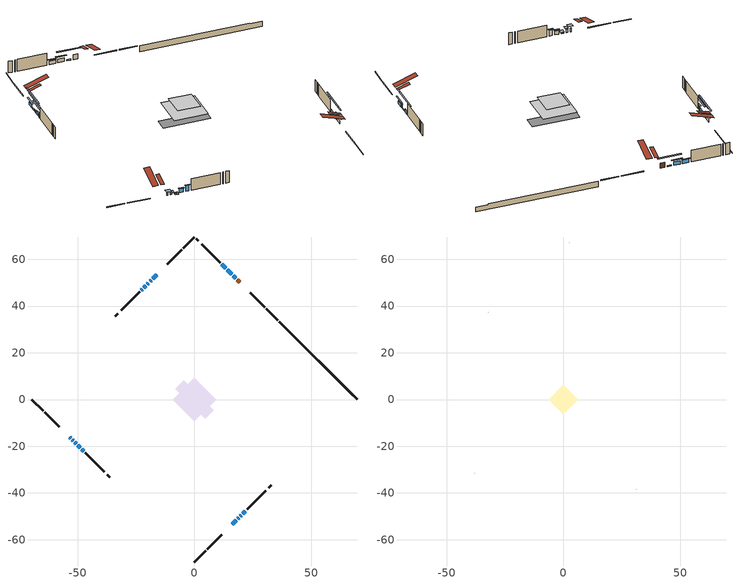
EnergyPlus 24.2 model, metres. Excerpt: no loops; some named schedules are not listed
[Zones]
conditioned space
 floor outside (Floor1 construction): -2.9,0 0,2.9 2.9,0 0,-2.9 z0.76
 floor adiabatic (AdiabaticFloorConstruction): -9.32,0 0,9.32 9.32,0 0,-9.32 z3.2
 floor foundation (Slab1 construction): -8.31,4.62 -4.62,8.31 8.31,-4.62 4.62,-8.31 z-1.62
 wall outside (RimJoist1 construction): 0,-69.53 4.82,-64.71 / -69.53,0 -64.71,-4.82 / 0,69.53 -4.82,64.71 / 35.62,33.91 30.8,38.73 z0.76:1.06
 wall outside (RimJoist2 construction): 5.48,-64.05 11.71,-57.82 / -64.05,-5.48 -57.82,-11.71 / -5.48,64.05 -11.71,57.82 / 30.14,39.39 23.9,45.63 z0.76:1.06
 wall outside (AdiabaticWallConstruction 1): 19.44,50.09 18.26,51.27 z0.76:2.79
 wall outside (AdiabaticWallConstruction): -53.35,-16.18 -52.97,-16.56 / 18.49,-51.04 18.83,-50.7 z0.76:2.36; -52.32,-17.21 -51.87,-17.66 / 15.87,53.66 14.11,55.42 / 13.46,56.07 11.71,57.82 / -20.86,48.67 -21.74,47.79 / -22.4,47.13 -22.85,46.68 z0.76:2.23; -51.21,-18.32 -50.56,-18.97 z0.76:1.04; -16.18,53.35 -17.83,51.7 / 16.18,-53.35 17.83,-51.7 z0.76:1.93; -49.91,-19.62 -48.83,-20.7 z0.76:2.39; -48.17,-21.36 -47.31,-22.22 z0.76:3.2; 17.61,51.93 16.53,53 / -18.49,51.04 -19.03,50.5 / 19.49,-50.05 20.03,-49.5 z0.76:1.27; -19.68,49.85 -20.21,49.32 z0.76:1.62; 20.68,-48.85 21.81,-47.72 z0.76:2.18
 wall outside (Wall1 construction): 22.47,-47.06 30.41,-39.12 / -46.65,-22.88 -38.72,-30.81 / -23.5,46.03 -31.44,38.09 / 11.06,58.47 3.12,66.41 z0.76:5.64
 wall outside (Wall6 construction): 31.83,-37.7 32.87,-36.66 / -37.29,-32.24 -36.25,-33.28 / -32.86,36.67 -33.9,35.63 / 1.7,67.83 0.66,68.87 z0.76:5.64
 wall foundation (FoundationWall1 construction): 36.27,33.26,-1.62 36.27,33.26,0.76 66.2,3.33,0.76 66.2,3.33,0.43 69.53,0,0.43 69.53,0,-1.62
 window (WindowConstruction 12): -53.35,-16.18 -52.97,-16.56 z0.76:2.36
 window (WindowConstruction 6): -52.31,-17.22 -51.87,-17.66 z0.76:2.23
 window (WindowConstruction 7): -51.21,-18.32 -50.56,-18.97 z0.76:1.04
 window (WindowConstruction 8): -16.18,53.35 -17.83,51.7 z0.76:1.93
 window (WindowConstruction 9): 16.18,-53.35 17.83,-51.7 z0.76:1.93
 window (WindowConstruction 10): -49.91,-19.62 -48.83,-20.7 z0.76:2.38
 window (WindowConstruction 11): -48.17,-21.36 -47.31,-22.22 z0.76:3.2
 window (WindowConstruction 14): 17.6,51.93 16.53,53 z0.76:1.27
 window (WindowConstruction 13): 18.49,-51.04 18.83,-50.7 z0.76:2.36
 window (WindowConstruction 15): -18.49,51.04 -19.03,50.5 z0.76:1.27
 window (WindowConstruction 16): 19.49,-50.04 20.02,-49.51 z0.76:1.27
 window (WindowConstruction): 15.87,53.66 14.11,55.42 z0.76:2.23
 window (WindowConstruction 1): 13.46,56.08 11.71,57.82 z0.76:2.23
 window (WindowConstruction 2): -19.68,49.85 -20.21,49.32 z0.76:1.62
 window (WindowConstruction 3): -20.86,48.67 -21.74,47.79 z0.76:2.23
 window (WindowConstruction 4): -22.4,47.13 -22.85,46.68 z0.76:2.23
 window (WindowConstruction 5): 20.68,-48.85 21.81,-47.72 z0.76:2.18
 door (Door): 19.44,50.1 18.26,51.27 z0.76:2.79
 ceiling adiabatic (AdiabaticFloorConstruction): 0,-9.32 9.32,0 0,9.32 -9.32,0 z3.2
 roof outside (Roof2 construction): 15.52,-54.01,5.64 12.14,-50.62,7.23 11.25,-51.51,7.23 14.63,-54.9,5.64; -54.01,-15.52,5.64 -50.62,-12.14,7.23 -51.51,-11.25,7.23 -54.9,-14.63,5.64; -15.52,54.01,5.64 -12.14,50.62,7.23 -11.25,51.51,7.23 -14.63,54.9,5.64; 20.09,49.44,5.64 16.71,46.05,7.23 17.6,45.16,7.23 20.99,48.55,5.64
attic - vented
 floor to conditioned space (Floor2 construction Reversed): -6.25,0 0,6.25 6.25,0 0,-6.25 z5.64
 wall outside (Wall5 construction): 31.06,-38.47 31.17,-38.36 / -38.06,-31.47 -37.95,-31.58 / -32.1,37.43 -32.21,37.32 / 2.46,67.07 2.35,67.18 z0.76:5.64
 roof outside (Roof1 construction): 13.98,-55.56,5.64 7.89,-49.47,8.51 6.28,-51.07,8.51 12.37,-57.16,5.64; -55.56,-13.98,5.64 -49.47,-7.89,8.51 -51.07,-6.28,8.51 -57.16,-12.37,5.64; -13.98,55.56,5.64 -7.89,49.47,8.51 -6.28,51.07,8.51 -12.37,57.16,5.64; 21.64,47.89,5.64 15.55,41.8,8.51 17.16,40.19,8.51 23.25,46.28,5.64
shading: -52.54,-16.99 -53.78,-15.75 -54.86,-16.83 -53.62,-18.07 z2.97; -51.72,-17.81 -52.46,-17.07 -53.53,-18.15 -52.8,-18.88 z2.43; -50.42,-19.11 -51.35,-18.18 -52.43,-19.25 -51.5,-20.19 z1.24; -18.69,50.84 -15.32,54.21 -15.61,54.5 -18.99,51.13 z3.15; 18.69,-50.84 15.32,-54.21 15.61,-54.5 18.99,-51.13 z3.15; -48.62,-20.91 -50.12,-19.41 -50.41,-19.7 -48.91,-21.2 z2.68; -47.1,-22.43 -48.38,-21.15 -48.67,-21.44 -47.39,-22.72 z3.5; 13.8,55.73 20.33,49.2 20.62,49.49 14.09,56.02 z5.13; 19.26,-50.27 18.06,-51.47 18.35,-51.76 19.55,-50.56 z2.97; -22.83,46.7 -14.69,54.85 -14.98,55.14 -23.12,46.99 z6.65; 23.83,-45.7 15.68,-53.85 15.97,-54.14 24.12,-45.99 z6.65; 13.47,56.06 16.52,53.02 16.81,53.31 13.76,56.35 z3.14; 11.5,58.03 13.67,55.86 13.96,56.16 11.79,58.32 z2.53; -23.37,46.16 -16.52,53.01 -16.81,53.3 -23.66,46.45 z6.09; -23.61,45.92 -19,50.53 -19.29,50.82 -23.9,46.21 z4.87; -23.21,46.32 -22.04,47.49 -22.33,47.78 -23.5,46.61 z2.74; 24.98,-44.56 17.52,-52.01 17.81,-52.3 25.27,-44.85 z6.65
[Building]
Building 1: Terrain=Suburbs
[Site:Location]
Toronto Intl AP_ON: Latitude {deg}=43.68; Longitude {deg}=-79.63; Time Zone {hr}=-5; Elevation {m}=173; Keep Site Location Information=Yes
[Site:GroundTemperature:Shallow]
4.59119, 2.66285, 2.50842, 3.42352, 7.09712, 10.7536, 13.9236, 15.9317, 16.1023, 14.4691, 11.3799, 7.83558
[Site:WaterMainsTemperature]
Calculation Method=Schedule; Temperature Schedule=mains temperature schedule
[Material] Roughness=Rough; Thermal Absorptance=0.9
Name | Thickness {m} | Conductivity {W/m-K} | Density {kg/m3} | Specific Heat {J/kg-K} | Solar Absorptance | Visible Absorptance
asphalt or fiberglass shingles | 0.00635 | 0.162714 | 1121.4 | 1465.45 | 0.4 | 0.4
ceiling loosefill ins | 0.0846667 | 0.0480833 | 16.02 | 1046.75 | 0.7 | 0.7
ceiling stud and cavity | 0.1397 | 0.162243 | 65.682 | 1177.47 | 0.7 | 0.7
concrete 4.0 in. | 0.1016 | 1.803125 | 2242.8 | 837.4 | 0.7 | 0.7
concrete 8.0 in. | 0.2032 | 1.803125 | 2242.8 | 837.4 | 0.7 | 0.7
door material | 0.04445 | 0.327969 | 512.64 | 1214.23 | 0.7 | 0.7
exterior vertical ins | 0.00535666 | 0.029427 | 32.04 | 1214.23 | 0.7 | 0.7
floor covering | 0.0127 | 0.0433444 | 54.468 | 1339.84 | 0.6 | 0.6
floor rigid ins; roof rigid ins | 0.103632 | 0.029427 | 32.04 | 1214.23 | 0.7 | 0.7
floor rigid ins 1; wall rigid ins 1 | 0.512978 | 0.029427 | 32.04 | 1214.23 | 0.7 | 0.7
floor stud and cavity | 0.1397 | 0.195318 | 92.3553 | 1139.71 | 0.7 | 0.7
floor stud and cavity 1 | 0.1397 | 1.75129 | 37.0049 | 1207.88 | 0.7 | 0.7
furniture material conditioned space 1 | 0.1524 | 0.115458 | 640.8 | 1214.23 | 0.6 | 0.6
gypsum board | 0.0127 | 0.160291 | 801 | 837.4 | 0.6 | 0.6
gypsum board 1 | 0.0127 | 0.160291 | 801 | 837.4 | 0.7 | 0.7
osb sheathing 0.5 in. | 0.0127 | 0.115458 | 512.64 | 1214.23 | 0.7 | 0.7
osb sheathing 0.75 in. | 0.01905 | 0.115458 | 512.64 | 1214.23 | 0.7 | 0.7
osb sheathing 2.0 in. | 0.0508 | 0.115458 | 512.64 | 1214.23 | 0.7 | 0.7
rim joist rigid ins; wall rigid ins | 0.051816 | 0.029427 | 32.04 | 1214.23 | 0.7 | 0.7
rim joist stud and cavity | 0.0508 | 0.0405436 | 125.044 | 1163.47 | 0.6 | 0.6
rim joist stud and cavity 1 | 0.0508 | 0.593867 | 125.044 | 1163.47 | 0.6 | 0.6
roof stud and cavity | 0.2032 | 0.39015 | 78.34581 | 1123.46 | 0.7 | 0.7
wall stud and cavity | 0.1397 | 0.415402 | 139.0536 | 1170.24 | 0.7 | 0.7
wall stud and cavity 1 | 0.0889 | 6.1454 | 50.32683 | 1063.81 | 0.6 | 0.6
wall stud and cavity 2 | 0.1397 | 0.0920335 | 139.0536 | 1170.24 | 0.7 | 0.7
wall stud and cavity 3 | 0.0889 | 0.380278 | 52.3479 | 1209.89 | 0.7 | 0.7
wall stud and cavity 4 | 0.0889 | 0.391764 | 83.0341 | 1211.67 | 0.7 | 0.7
wood siding | 0.0254 | 0.102417 | 544.68 | 1172.36 | 0.4 | 0.4
wood siding 1 | 0.00254 | 0.102417 | 544.68 | 1172.36 | 0.4 | 0.4
wood siding 2; wood siding 3; wood siding 4 | 0.0254 | 0.102417 | 544.68 | 1172.36 | 0.7 | 0.7
[WindowMaterial:SimpleGlazingSystem]
Name | U-Factor {W/m2-K} | Solar Heat Gain Coefficient
WindowMaterial | 3.30005 | 0.67
WindowMaterial 1 | 3.29721 | 0.7
WindowMaterial 10 | 4.21194 | 0.66
WindowMaterial 11 | 3.250655 | 0.41
WindowMaterial 2 | 3.26428 | 0.53
WindowMaterial 3 | 3.308 | 0.63
WindowMaterial 4 | 3.298918 | 0.68
WindowMaterial 5 | 3.27223 | 0.54
WindowMaterial 6 | 3.313113 | 0.5
WindowMaterial 7 | 3.30232 | 0.66
WindowMaterial 8 | 3.29835 | 0.69
WindowMaterial 9 | 4.11144 | 0.66
[Construction]
AdiabaticFloorConstruction: floor stud and cavity 1, floor rigid ins 1, osb sheathing 0.75 in., floor covering
AdiabaticWallConstruction: wood siding 3, wall rigid ins 1, wall stud and cavity 3, gypsum board
AdiabaticWallConstruction 1: wood siding 4, wall rigid ins 1, wall stud and cavity 3, gypsum board
Door: door material
Floor1 construction: floor stud and cavity, floor rigid ins, osb sheathing 0.75 in., floor covering
Floor2 construction Reversed: gypsum board, ceiling stud and cavity, ceiling loosefill ins
FoundationWall1 construction: concrete 8.0 in., gypsum board 1
furniture construction conditioned space 1: furniture material conditioned space 1
PartitionWallConstruction: gypsum board, wall stud and cavity 4, gypsum board
RimJoist1 construction: wood siding 2, rim joist rigid ins, osb sheathing 2.0 in., rim joist stud and cavity
RimJoist2 construction: wood siding 2, rim joist rigid ins, osb sheathing 2.0 in., rim joist stud and cavity 1
Roof1 construction: asphalt or fiberglass shingles
Roof2 construction: asphalt or fiberglass shingles, roof rigid ins, osb sheathing 0.75 in., roof stud and cavity, gypsum board
Slab1 construction: concrete 4.0 in.
Wall1 construction: wood siding, wall rigid ins, osb sheathing 0.5 in., wall stud and cavity, gypsum board
Wall5 construction: wood siding 1, wall stud and cavity 1
Wall6 construction: wood siding, osb sheathing 0.5 in., wall stud and cavity 2, gypsum board
WindowConstruction; WindowConstruction 3: WindowMaterial
WindowConstruction 1: WindowMaterial 1
WindowConstruction 10; WindowConstruction 11: WindowMaterial 8
WindowConstruction 12: WindowMaterial 9
WindowConstruction 13: WindowMaterial 10
WindowConstruction 14; WindowConstruction 15; WindowConstruction 16: WindowMaterial 11
WindowConstruction 2: WindowMaterial 2
WindowConstruction 4: WindowMaterial 3
WindowConstruction 5: WindowMaterial 4
WindowConstruction 6: WindowMaterial 5
WindowConstruction 7: WindowMaterial 6
WindowConstruction 8; WindowConstruction 9: WindowMaterial 7
[Zone] Multiplier=1; Part of Total Floor Area=Yes
Name | Volume {m3}
attic - vented | 36.4328
conditioned space | 729.4
[Space]
Name | Zone | Volume {m3}
attic - vented 1 | attic - vented | 36.4328
conditioned space 1 | conditioned space | 729.4
[ZoneInfiltration:EffectiveLeakageArea]
infil attic - vented 1: Zone or Space=attic - vented 1; Schedule=Always On Discrete; Effective Air Leakage Area {cm2}=3235.03; Stack Coefficient=0.000538747; Wind Coefficient=1.56824e-05
[ZoneMixing]
whole house fan mix: Zone or Space=attic - vented; Schedule=Always On Continuous; Design Flow Rate Calculation Method=Flow/Zone; Design Flow Rate {m3/s}=0; Source Zone or Space=conditioned space
[SurfaceProperty:ExposedFoundationPerimeter]
Slab1: Exposed Perimeter Calculation Method=TotalExposedPerimeter; Total Exposed Perimeter {m}=47.032
[InternalMass] Zone or ZoneList=conditioned space; Space or SpaceList=conditioned space 1
Name | Construction | Surface Area {m2}
furniture mass conditioned space 1 | furniture construction conditioned space 1 | 114.444
partition wall mass | PartitionWallConstruction | 286.11
[Lights]
interior lighting: Zone or ZoneList or Space or SpaceList=conditioned space 1; Schedule=interior lighting schedule; Design Level Calculation Method=LightingLevel; Lighting Level {W}=343.2; Return Air Fraction=0; Fraction Radiant=0.6; Fraction Visible=0.2; Fraction Replaceable=1
[People]
occupants: Zone or ZoneList or Space or SpaceList=conditioned space 1; Number of People Schedule=occupants schedule; Number of People Calculation Method=People; Number of People=3; Fraction Radiant=0.314171; Sensible Heat Fraction=0.56303; Activity Level Schedule=occupants activity schedule; Carbon Dioxide Generation Rate {m3/s-W}=0; Enable ASHRAE 55 Comfort Warnings=No; Mean Radiant Temperature Calculation Type=EnclosureAveraged
[ElectricEquipment] Zone or ZoneList or Space or SpaceList=conditioned space 1; Design Level Calculation Method=EquipmentLevel
Name | Schedule | Design Level {W} | Fraction Latent | Fraction Radiant | Fraction Lost
clothes dryer | clothes dryer schedule | 140.772 | 0.015 | 0.081 | 0.85
clothes washer | clothes washer schedule | 32.1985 | 0.03 | 0.162 | 0.7
cooking range | cooking range schedule | 215.147 | 0.08 | 0.432 | 0.2
dishwasher | dishwasher schedule | 66.8632 | 0.3 | 0.18 | 0.4
fridge | fridge schedule | 72.9452 | 0 | 0.6 | 0
mech vent bath fan 0 | mech vent bath fan 0 schedule | 50.2 | 0 | 0 | 1
mech vent bath fan 1 | mech vent bath fan 1 schedule | 50.2 | 0 | 0 | 1
mech vent bath fan 2 | mech vent bath fan 2 schedule | 50.2 | 0 | 0 | 1
mech vent house fan | mech vent house fan schedule | 0 | 0 | 0 | 1
mech vent house fan cfis | mech vent house fan cfis schedule | 0 | 0 | 0 | 0
mech vent range fan 0 | mech vent range fan 0 schedule | 57 | 0 | 0 | 1
misc plug loads | misc plug loads schedule | 494.7 | 0.045 | 0.513 | 0.1
whole house fan | Always On Discrete | 0 | 0 | 0 | 1
[OtherEquipment] Zone or ZoneList or Space or SpaceList=conditioned space 1; Design Level Calculation Method=EquipmentLevel
Name | Fuel Type | Schedule | Design Level {W} | Fraction Latent | Fraction Radiant | Fraction Lost
clothes dryer 1 | Electricity | clothes dryer schedule | 0 | 0.015 | 0.081 | 0.85
cooking range 1 | Electricity | cooking range schedule | 0 | 0.08 | 0.432 | 0.2
general water use latent | None | general water use schedule | 62.594 | 1 | 0 | 0
general water use sensible | None | general water use schedule | -61.6891 | 0 | 0.6 | 0
mech vent house fan latent load | None | Always On Discrete | 0 | 1 | 0 | 0
mech vent house fan sensible load | None | Always On Discrete | 0 | 0 | 0 | 0
water heater energy adjustment1 | NaturalGas | Always On Discrete | 0.01 | 0 | 0 | 1
[ZoneInfiltration:DesignFlowRate] Zone or ZoneList or Space or SpaceList=conditioned space 1; Schedule=Always On Discrete; Design Flow Rate Calculation Method=Flow/Zone; Design Flow Rate {m3/s}=0
infil flow; natural vent flow; whole house fan flow
[Foundation:Kiva]
Foundation Kiva 1: Initial Indoor Air Temperature {C}=18; Wall Height Above Grade {m}=0.759988; Wall Depth Below Slab {m}=0.2032; Custom Block Material Name 1=exterior vertical ins; Custom Block Depth 1 {m}=2.38; Custom Block X Position 1 {m}=0.2159; Custom Block Z Position 1 {m}=0
[Foundation:Kiva:Settings]
Soil Conductivity {W/m-K}=0.849921; Soil Density {kg/m3}=1842.3; Soil Specific Heat {J/kg-K}=418.7; Ground Solar Absorptivity=0.9; Ground Thermal Absorptivity=0.9; Ground Surface Roughness {m}=0.03; Far-Field Width {m}=40; Deep-Ground Boundary Condition=ZeroFlux; Deep-Ground Depth {m}=40; Minimum Cell Dimension {m}=0.2; Maximum Cell Growth Coefficient=3; Simulation Timestep=Timestep
[Exterior:Lights]
exterior lighting: Schedule=exterior lighting schedule; Design Level {W}=75.6
[Schedule:Constant]
Name | Hourly Value
Always On Continuous; mech vent house fan schedule; mech vent house fan cfis schedule; Always On Discrete | 1
occupants activity schedule | 117.228
fridge schedule | 0
[Schedule:Week:Daily]
interior lighting schedule Week Rule - Jan1-Jan27: interior lighting schedule day, interior lighting schedule day, interior lighting schedule day, interior lighting schedule day, interior lighting schedule day, interior lighting schedule day, interior lighting schedule day, interior lighting schedule default day, interior lighting schedule default day, interior lighting schedule default day, interior lighting schedule default day, interior lighting schedule default day
interior lighting schedule Week Rule - Jan28-Feb3: interior lighting schedule day, interior lighting schedule day, interior lighting schedule day, interior lighting schedule day, interior lighting schedule day 1, interior lighting schedule day 1, interior lighting schedule day 1, interior lighting schedule default day, interior lighting schedule default day, interior lighting schedule default day, interior lighting schedule default day, interior lighting schedule default day
interior lighting schedule Week Rule - Feb4-Feb24: interior lighting schedule day 1, interior lighting schedule day 1, interior lighting schedule day 1, interior lighting schedule day 1, interior lighting schedule day 1, interior lighting schedule day 1, interior lighting schedule day 1, interior lighting schedule default day, interior lighting schedule default day, interior lighting schedule default day, interior lighting schedule default day, interior lighting schedule default day
interior lighting schedule Week Rule - Feb25-Mar3: interior lighting schedule day 1, interior lighting schedule day 1, interior lighting schedule day 1, interior lighting schedule day 1, interior lighting schedule day 2, interior lighting schedule day 2, interior lighting schedule day 2, interior lighting schedule default day, interior lighting schedule default day, interior lighting schedule default day, interior lighting schedule default day, interior lighting schedule default day
interior lighting schedule Week Rule - Mar4-Mar31: interior lighting schedule day 2, interior lighting schedule day 2, interior lighting schedule day 2, interior lighting schedule day 2, interior lighting schedule day 2, interior lighting schedule day 2, interior lighting schedule day 2, interior lighting schedule default day, interior lighting schedule default day, interior lighting schedule default day, interior lighting schedule default day, interior lighting schedule default day
interior lighting schedule Week Rule - Apr1-Apr28: interior lighting schedule day 3, interior lighting schedule day 3, interior lighting schedule day 3, interior lighting schedule day 3, interior lighting schedule day 3, interior lighting schedule day 3, interior lighting schedule day 3, interior lighting schedule default day, interior lighting schedule default day, interior lighting schedule default day, interior lighting schedule default day, interior lighting schedule default day
interior lighting schedule Week Rule - Apr29-May5: interior lighting schedule day 3, interior lighting schedule day 3, interior lighting schedule day 4, interior lighting schedule day 4, interior lighting schedule day 4, interior lighting schedule day 4, interior lighting schedule day 4, interior lighting schedule default day, interior lighting schedule default day, interior lighting schedule default day, interior lighting schedule default day, interior lighting schedule default day
interior lighting schedule Week Rule - May6-May26: interior lighting schedule day 4, interior lighting schedule day 4, interior lighting schedule day 4, interior lighting schedule day 4, interior lighting schedule day 4, interior lighting schedule day 4, interior lighting schedule day 4, interior lighting schedule default day, interior lighting schedule default day, interior lighting schedule default day, interior lighting schedule default day, interior lighting schedule default day
interior lighting schedule Week Rule - May27-Jun2: interior lighting schedule day 4, interior lighting schedule day 4, interior lighting schedule day 4, interior lighting schedule day 4, interior lighting schedule day 4, interior lighting schedule day 5, interior lighting schedule day 5, interior lighting schedule default day, interior lighting schedule default day, interior lighting schedule default day, interior lighting schedule default day, interior lighting schedule default day
interior lighting schedule Week Rule - Jun3-Jun30: interior lighting schedule day 5, interior lighting schedule day 5, interior lighting schedule day 5, interior lighting schedule day 5, interior lighting schedule day 5, interior lighting schedule day 5, interior lighting schedule day 5, interior lighting schedule default day, interior lighting schedule default day, interior lighting schedule default day, interior lighting schedule default day, interior lighting schedule default day
interior lighting schedule Week Rule - Jul1-Jul28: interior lighting schedule day 6, interior lighting schedule day 6, interior lighting schedule day 6, interior lighting schedule day 6, interior lighting schedule day 6, interior lighting schedule day 6, interior lighting schedule day 6, interior lighting schedule default day, interior lighting schedule default day, interior lighting schedule default day, interior lighting schedule default day, interior lighting schedule default day
interior lighting schedule Week Rule - Jul29-Aug4: interior lighting schedule day 6, interior lighting schedule day 6, interior lighting schedule day 6, interior lighting schedule day 7, interior lighting schedule day 7, interior lighting schedule day 7, interior lighting schedule day 7, interior lighting schedule default day, interior lighting schedule default day, interior lighting schedule default day, interior lighting schedule default day, interior lighting schedule default day
interior lighting schedule Week Rule - Aug5-Aug25: interior lighting schedule day 7, interior lighting schedule day 7, interior lighting schedule day 7, interior lighting schedule day 7, interior lighting schedule day 7, interior lighting schedule day 7, interior lighting schedule day 7, interior lighting schedule default day, interior lighting schedule default day, interior lighting schedule default day, interior lighting schedule default day, interior lighting schedule default day
interior lighting schedule Week Rule - Aug26-Sep1: interior lighting schedule day 7, interior lighting schedule day 7, interior lighting schedule day 7, interior lighting schedule day 7, interior lighting schedule day 7, interior lighting schedule day 7, interior lighting schedule day 8, interior lighting schedule default day, interior lighting schedule default day, interior lighting schedule default day, interior lighting schedule default day, interior lighting schedule default day
interior lighting schedule Week Rule - Sep2-Sep29: interior lighting schedule day 8, interior lighting schedule day 8, interior lighting schedule day 8, interior lighting schedule day 8, interior lighting schedule day 8, interior lighting schedule day 8, interior lighting schedule day 8, interior lighting schedule default day, interior lighting schedule default day, interior lighting schedule default day, interior lighting schedule default day, interior lighting schedule default day
interior lighting schedule Week Rule - Sep30-Oct6: interior lighting schedule day 8, interior lighting schedule day 9, interior lighting schedule day 9, interior lighting schedule day 9, interior lighting schedule day 9, interior lighting schedule day 9, interior lighting schedule day 9, interior lighting schedule default day, interior lighting schedule default day, interior lighting schedule default day, interior lighting schedule default day, interior lighting schedule default day
interior lighting schedule Week Rule - Oct7-Oct27: interior lighting schedule day 9, interior lighting schedule day 9, interior lighting schedule day 9, interior lighting schedule day 9, interior lighting schedule day 9, interior lighting schedule day 9, interior lighting schedule day 9, interior lighting schedule default day, interior lighting schedule default day, interior lighting schedule default day, interior lighting schedule default day, interior lighting schedule default day
interior lighting schedule Week Rule - Oct28-Nov3: interior lighting schedule day 9, interior lighting schedule day 9, interior lighting schedule day 9, interior lighting schedule day 9, interior lighting schedule day 10, interior lighting schedule day 10, interior lighting schedule day 10, interior lighting schedule default day, interior lighting schedule default day, interior lighting schedule default day, interior lighting schedule default day, interior lighting schedule default day
interior lighting schedule Week Rule - Nov4-Nov24: interior lighting schedule day 10, interior lighting schedule day 10, interior lighting schedule day 10, interior lighting schedule day 10, interior lighting schedule day 10, interior lighting schedule day 10, interior lighting schedule day 10, interior lighting schedule default day, interior lighting schedule default day, interior lighting schedule default day, interior lighting schedule default day, interior lighting schedule default day
interior lighting schedule Week Rule - Nov25-Dec1: interior lighting schedule day 10, interior lighting schedule day 10, interior lighting schedule day 10, interior lighting schedule day 10, interior lighting schedule day 10, interior lighting schedule day 10, interior lighting schedule day 11, interior lighting schedule default day, interior lighting schedule default day, interior lighting schedule default day, interior lighting schedule default day, interior lighting schedule default day
interior lighting schedule Week Rule - Dec2-Dec31: interior lighting schedule day 11, interior lighting schedule day 11, interior lighting schedule day 11, interior lighting schedule day 11, interior lighting schedule day 11, interior lighting schedule day 11, interior lighting schedule day 11, interior lighting schedule default day, interior lighting schedule default day, interior lighting schedule default day, interior lighting schedule default day, interior lighting schedule default day
occupants schedule Week Rule - Jan1-Dec31: occupants schedule day, occupants schedule day, occupants schedule day, occupants schedule day, occupants schedule day, occupants schedule day, occupants schedule day, occupants schedule default day, occupants schedule default day, occupants schedule default day, occupants schedule default day, occupants schedule default day
clothes dryer schedule Week Rule - Jan1-Dec31: clothes dryer schedule day, clothes dryer schedule day, clothes dryer schedule day, clothes dryer schedule day, clothes dryer schedule day, clothes dryer schedule day, clothes dryer schedule day, clothes dryer schedule default day, clothes dryer schedule default day, clothes dryer schedule default day, clothes dryer schedule default day, clothes dryer schedule default day
clothes washer schedule Week Rule - Jan1-Dec31: clothes washer schedule day, clothes washer schedule day, clothes washer schedule day, clothes washer schedule day, clothes washer schedule day, clothes washer schedule day, clothes washer schedule day, clothes washer schedule default day, clothes washer schedule default day, clothes washer schedule default day, clothes washer schedule default day, clothes washer schedule default day
cooking range schedule Week Rule - Jan1-Dec31: cooking range schedule day, cooking range schedule day, cooking range schedule day, cooking range schedule day, cooking range schedule day, cooking range schedule day, cooking range schedule day, cooking range schedule default day, cooking range schedule default day, cooking range schedule default day, cooking range schedule default day, cooking range schedule default day
dishwasher schedule Week Rule - Jan1-Dec31: dishwasher schedule day, dishwasher schedule day, dishwasher schedule day, dishwasher schedule day, dishwasher schedule day, dishwasher schedule day, dishwasher schedule day, dishwasher schedule default day, dishwasher schedule default day, dishwasher schedule default day, dishwasher schedule default day, dishwasher schedule default day
mech vent bath fan 0 schedule Week Rule - Jan1-Dec31: mech vent bath fan 0 schedule day, mech vent bath fan 0 schedule day, mech vent bath fan 0 schedule day, mech vent bath fan 0 schedule day, mech vent bath fan 0 schedule day, mech vent bath fan 0 schedule day, mech vent bath fan 0 schedule day, mech vent bath fan 0 schedule default day, mech vent bath fan 0 schedule default day, mech vent bath fan 0 schedule default day, mech vent bath fan 0 schedule default day, mech vent bath fan 0 schedule default day
mech vent bath fan 1 schedule Week Rule - Jan1-Dec31: mech vent bath fan 1 schedule day, mech vent bath fan 1 schedule day, mech vent bath fan 1 schedule day, mech vent bath fan 1 schedule day, mech vent bath fan 1 schedule day, mech vent bath fan 1 schedule day, mech vent bath fan 1 schedule day, mech vent bath fan 1 schedule default day, mech vent bath fan 1 schedule default day, mech vent bath fan 1 schedule default day, mech vent bath fan 1 schedule default day, mech vent bath fan 1 schedule default day
mech vent bath fan 2 schedule Week Rule - Jan1-Dec31: mech vent bath fan 2 schedule day, mech vent bath fan 2 schedule day, mech vent bath fan 2 schedule day, mech vent bath fan 2 schedule day, mech vent bath fan 2 schedule day, mech vent bath fan 2 schedule day, mech vent bath fan 2 schedule day, mech vent bath fan 2 schedule default day, mech vent bath fan 2 schedule default day, mech vent bath fan 2 schedule default day, mech vent bath fan 2 schedule default day, mech vent bath fan 2 schedule default day
mech vent range fan 0 schedule Week Rule - Jan1-Dec31: mech vent range fan 0 schedule day, mech vent range fan 0 schedule day, mech vent range fan 0 schedule day, mech vent range fan 0 schedule day, mech vent range fan 0 schedule day, mech vent range fan 0 schedule day, mech vent range fan 0 schedule day, mech vent range fan 0 schedule default day, mech vent range fan 0 schedule default day, mech vent range fan 0 schedule default day, mech vent range fan 0 schedule default day, mech vent range fan 0 schedule default day
misc plug loads schedule Week Rule - Jan1-Dec31: misc plug loads schedule day, misc plug loads schedule day, misc plug loads schedule day, misc plug loads schedule day, misc plug loads schedule day, misc plug loads schedule day, misc plug loads schedule day, misc plug loads schedule default day, misc plug loads schedule default day, misc plug loads schedule default day, misc plug loads schedule default day, misc plug loads schedule default day
general water use schedule Week Rule - Jan1-Dec31: general water use schedule day, general water use schedule day, general water use schedule day, general water use schedule day, general water use schedule day, general water use schedule day, general water use schedule day, general water use schedule default day, general water use schedule default day, general water use schedule default day, general water use schedule default day, general water use schedule default day
exterior lighting schedule Week Rule - Jan1-Jan27: exterior lighting schedule day, exterior lighting schedule day, exterior lighting schedule day, exterior lighting schedule day, exterior lighting schedule day, exterior lighting schedule day, exterior lighting schedule day, exterior lighting schedule default day, exterior lighting schedule default day, exterior lighting schedule default day, exterior lighting schedule default day, exterior lighting schedule default day
exterior lighting schedule Week Rule - Jan28-Feb3: exterior lighting schedule day, exterior lighting schedule day, exterior lighting schedule day, exterior lighting schedule day, exterior lighting schedule day 1, exterior lighting schedule day 1, exterior lighting schedule day 1, exterior lighting schedule default day, exterior lighting schedule default day, exterior lighting schedule default day, exterior lighting schedule default day, exterior lighting schedule default day
exterior lighting schedule Week Rule - Feb4-Feb24: exterior lighting schedule day 1, exterior lighting schedule day 1, exterior lighting schedule day 1, exterior lighting schedule day 1, exterior lighting schedule day 1, exterior lighting schedule day 1, exterior lighting schedule day 1, exterior lighting schedule default day, exterior lighting schedule default day, exterior lighting schedule default day, exterior lighting schedule default day, exterior lighting schedule default day
exterior lighting schedule Week Rule - Feb25-Mar3: exterior lighting schedule day 1, exterior lighting schedule day 1, exterior lighting schedule day 1, exterior lighting schedule day 1, exterior lighting schedule day 2, exterior lighting schedule day 2, exterior lighting schedule day 2, exterior lighting schedule default day, exterior lighting schedule default day, exterior lighting schedule default day, exterior lighting schedule default day, exterior lighting schedule default day
exterior lighting schedule Week Rule - Mar4-Mar31: exterior lighting schedule day 2, exterior lighting schedule day 2, exterior lighting schedule day 2, exterior lighting schedule day 2, exterior lighting schedule day 2, exterior lighting schedule day 2, exterior lighting schedule day 2, exterior lighting schedule default day, exterior lighting schedule default day, exterior lighting schedule default day, exterior lighting schedule default day, exterior lighting schedule default day
exterior lighting schedule Week Rule - Apr1-Apr28: exterior lighting schedule day 3, exterior lighting schedule day 3, exterior lighting schedule day 3, exterior lighting schedule day 3, exterior lighting schedule day 3, exterior lighting schedule day 3, exterior lighting schedule day 3, exterior lighting schedule default day, exterior lighting schedule default day, exterior lighting schedule default day, exterior lighting schedule default day, exterior lighting schedule default day
exterior lighting schedule Week Rule - Apr29-May5: exterior lighting schedule day 3, exterior lighting schedule day 3, exterior lighting schedule day 4, exterior lighting schedule day 4, exterior lighting schedule day 4, exterior lighting schedule day 4, exterior lighting schedule day 4, exterior lighting schedule default day, exterior lighting schedule default day, exterior lighting schedule default day, exterior lighting schedule default day, exterior lighting schedule default day
[Schedule:Year]
interior lighting schedule: interior lighting schedule Week Rule - Jan1-Jan27, 1, 1, 1, 27, interior lighting schedule Week Rule - Jan28-Feb3, 1, 28, 2, 3, interior lighting schedule Week Rule - Feb4-Feb24, 2, 4, 2, 24, interior lighting schedule Week Rule - Feb25-Mar3, 2, 25, 3, 3, interior lighting schedule Week Rule - Mar4-Mar31, 3, 4, 3, 31, interior lighting schedule Week Rule - Apr1-Apr28, 4, 1, 4, 28, interior lighting schedule Week Rule - Apr29-May5, 4, 29, 5, 5, interior lighting schedule Week Rule - May6-May26, 5, 6, 5, 26, interior lighting schedule Week Rule - May27-Jun2, 5, 27, 6, 2, interior lighting schedule Week Rule - Jun3-Jun30, 6, 3, 6, 30, interior lighting schedule Week Rule - Jul1-Jul28, 7, 1, 7, 28, interior lighting schedule Week Rule - Jul29-Aug4, 7, 29, 8, 4, interior lighting schedule Week Rule - Aug5-Aug25, 8, 5, 8, 25, interior lighting schedule Week Rule - Aug26-Sep1, 8, 26, 9, 1, interior lighting schedule Week Rule - Sep2-Sep29, 9, 2, 9, 29, interior lighting schedule Week Rule - Sep30-Oct6, 9, 30, 10, 6, interior lighting schedule Week Rule - Oct7-Oct27, 10, 7, 10, 27, interior lighting schedule Week Rule - Oct28-Nov3, 10, 28, 11, 3, interior lighting schedule Week Rule - Nov4-Nov24, 11, 4, 11, 24, interior lighting schedule Week Rule - Nov25-Dec1, 11, 25, 12, 1, interior lighting schedule Week Rule - Dec2-Dec31, 12, 2, 12, 31
occupants schedule: occupants schedule Week Rule - Jan1-Dec31, 1, 1, 12, 31
clothes dryer schedule: clothes dryer schedule Week Rule - Jan1-Dec31, 1, 1, 12, 31
clothes washer schedule: clothes washer schedule Week Rule - Jan1-Dec31, 1, 1, 12, 31
cooking range schedule: cooking range schedule Week Rule - Jan1-Dec31, 1, 1, 12, 31
dishwasher schedule: dishwasher schedule Week Rule - Jan1-Dec31, 1, 1, 12, 31
mech vent bath fan 0 schedule: mech vent bath fan 0 schedule Week Rule - Jan1-Dec31, 1, 1, 12, 31
mech vent bath fan 1 schedule: mech vent bath fan 1 schedule Week Rule - Jan1-Dec31, 1, 1, 12, 31
mech vent bath fan 2 schedule: mech vent bath fan 2 schedule Week Rule - Jan1-Dec31, 1, 1, 12, 31
mech vent range fan 0 schedule: mech vent range fan 0 schedule Week Rule - Jan1-Dec31, 1, 1, 12, 31
misc plug loads schedule: misc plug loads schedule Week Rule - Jan1-Dec31, 1, 1, 12, 31
general water use schedule: general water use schedule Week Rule - Jan1-Dec31, 1, 1, 12, 31
exterior lighting schedule: exterior lighting schedule Week Rule - Jan1-Jan27, 1, 1, 1, 27, exterior lighting schedule Week Rule - Jan28-Feb3, 1, 28, 2, 3, exterior lighting schedule Week Rule - Feb4-Feb24, 2, 4, 2, 24, exterior lighting schedule Week Rule - Feb25-Mar3, 2, 25, 3, 3, exterior lighting schedule Week Rule - Mar4-Mar31, 3, 4, 3, 31, exterior lighting schedule Week Rule - Apr1-Apr28, 4, 1, 4, 28, exterior lighting schedule Week Rule - Apr29-May5, 4, 29, 5, 5, exterior lighting schedule Week Rule - May6-May26, 5, 6, 5, 26, exterior lighting schedule Week Rule - May27-Jun2, 5, 27, 6, 2, exterior lighting schedule Week Rule - Jun3-Jun30, 6, 3, 6, 30, exterior lighting schedule Week Rule - Jul1-Jul28, 7, 1, 7, 28, exterior lighting schedule Week Rule - Jul29-Aug4, 7, 29, 8, 4, exterior lighting schedule Week Rule - Aug5-Aug25, 8, 5, 8, 25, exterior lighting schedule Week Rule - Aug26-Sep1, 8, 26, 9, 1, exterior lighting schedule Week Rule - Sep2-Sep29, 9, 2, 9, 29, exterior lighting schedule Week Rule - Sep30-Oct6, 9, 30, 10, 6, exterior lighting schedule Week Rule - Oct7-Oct27, 10, 7, 10, 27, exterior lighting schedule Week Rule - Oct28-Nov3, 10, 28, 11, 3, exterior lighting schedule Week Rule - Nov4-Nov24, 11, 4, 11, 24, exterior lighting schedule Week Rule - Nov25-Dec1, 11, 25, 12, 1, exterior lighting schedule Week Rule - Dec2-Dec31, 12, 2, 12, 31
[Schedule:Compact]
mains temperature schedule: Through: 01/01, For: AllDays, Until: 24:00, 8.43722, Through: 01/02, For: AllDays, Until: 24:00, 8.37111, Through: 01/03, For: AllDays, Until: 24:00, 8.30611, Through: 01/04, For: AllDays, Until: 24:00, 8.24222, Through: 01/05, For: AllDays, Until: 24:00, 8.17944, Through: 01/06, For: AllDays, Until: 24:00, 8.11833, Through: 01/07, For: AllDays, Until: 24:00, 8.05833, Through: 01/08, For: AllDays, Until: 24:00, 7.99944, Through: 01/09, For: AllDays, Until: 24:00, 7.94222, Through: 01/10, For: AllDays, Until: 24:00, 7.88611, Through: 01/11, For: AllDays, Until: 24:00, 7.83167, Through: 01/12, For: AllDays, Until: 24:00, 7.77833, Through: 01/13, For: AllDays, Until: 24:00, 7.72611, Through: 01/14, For: AllDays, Until: 24:00, 7.67556, Through: 01/15, For: AllDays, Until: 24:00, 7.62667, Through: 01/16, For: AllDays, Until: 24:00, 7.57889, Through: 01/17, For: AllDays, Until: 24:00, 7.53278, Through: 01/18, For: AllDays, Until: 24:00, 7.48778, Through: 01/19, For: AllDays, Until: 24:00, 7.44444, Through: 01/20, For: AllDays, Until: 24:00, 7.40278, Through: 01/21, For: AllDays, Until: 24:00, 7.36278, Through: 01/22, For: AllDays, Until: 24:00, 7.32389, Through: 01/23, For: AllDays, Until: 24:00, 7.28667, Through: 01/24, For: AllDays, Until: 24:00, 7.25056, Through: 01/25, For: AllDays, Until: 24:00, 7.21667, Through: 01/26, For: AllDays, Until: 24:00, 7.18389, Through: 01/27, For: AllDays, Until: 24:00, 7.15278, Through: 01/28, For: AllDays, Until: 24:00, 7.12333, Through: 01/29, For: AllDays, Until: 24:00, 7.09556, Through: 01/30, For: AllDays, Until: 24:00, 7.06944, Through: 01/31, For: AllDays, Until: 24:00, 7.04444, Through: 02/01, For: AllDays, Until: 24:00, 7.02167, Through: 02/02, For: AllDays, Until: 24:00, 7, Through: 02/03, For: AllDays, Until: 24:00, 6.98, Through: 02/04, For: AllDays, Until: 24:00, 6.96222, Through: 02/05, For: AllDays, Until: 24:00, 6.94556, Through: 02/06, For: AllDays, Until: 24:00, 6.93056, Through: 02/07, For: AllDays, Until: 24:00, 6.91722, Through: 02/08, For: AllDays, Until: 24:00, 6.90556, Through: 02/09, For: AllDays, Until: 24:00, 6.89556, Through: 02/10, For: AllDays, Until: 24:00, 6.88722, Through: 02/11, For: AllDays, Until: 24:00, 6.88056, Through: 02/12, For: AllDays, Until: 24:00, 6.875, Through: 02/13, For: AllDays, Until: 24:00, 6.87167, Through: 02/14, For: AllDays, Until: 24:00, 6.87, Through: 02/15, For: AllDays, Until: 24:00, 6.87, Through: 02/16, For: AllDays, Until: 24:00, 6.87167, Through: 02/17, For: AllDays, Until: 24:00, 6.875, Through: 02/18, For: AllDays, Until: 24:00, 6.88, Through: 02/19, For: AllDays, Until: 24:00, 6.88611, Through: 02/20, For: AllDays, Until: 24:00, 6.89444, Through: 02/21, For: AllDays, Until: 24:00, 6.90444, Through: 02/22, For: AllDays, Until: 24:00, 6.91611, Through: 02/23, For: AllDays, Until: 24:00, 6.92889, Through: 02/24, For: AllDays, Until: 24:00, 6.94389, Through: 02/25, For: AllDays, Until: 24:00, 6.96056, Through: 02/26, For: AllDays, Until: 24:00, 6.97833, Through: 02/27, For: AllDays, Until: 24:00, 6.99833, Through: 02/28, For: AllDays, Until: 24:00, 7.01944, Through: 03/01, For: AllDays, Until: 24:00, 7.04222, Through: 03/02, For: AllDays, Until: 24:00, 7.06667, Through: 03/03, For: AllDays, Until: 24:00, 7.09278, Through: 03/04, For: AllDays, Until: 24:00, 7.12056, Through: 03/05, For: AllDays, Until: 24:00, 7.15, Through: 03/06, For: AllDays, Until: 24:00, 7.18111, Through: 03/07, For: AllDays, Until: 24:00, 7.21333, Through: 03/08, For: AllDays, Until: 24:00, 7.24722, Through: 03/09, For: AllDays, Until: 24:00, 7.28278, Through: 03/10, For: AllDays, Until: 24:00, 7.32, Through: 03/11, For: AllDays, Until: 24:00, 7.35889, Through: 03/12, For: AllDays, Until: 24:00, 7.39889, Through: 03/13, For: AllDays, Until: 24:00, 7.44056, Through: 03/14, For: AllDays, Until: 24:00, 7.48389, Through: 03/15, For: AllDays, Until: 24:00, 7.52833, Through: 03/16, For: AllDays, Until: 24:00, 7.57444, Through: 03/17, For: AllDays, Until: 24:00, 7.62222, Through: 03/18, For: AllDays, Until: 24:00, 7.67111, Through: 03/19, For: AllDays, Until: 24:00, 7.72111, Through: 03/20, For: AllDays, Until: 24:00, 7.77333, Through: 03/21, For: AllDays, Until: 24:00, 7.82611, Through: 03/22, For: AllDays, Until: 24:00, 7.88111, Through: 03/23, For: AllDays, Until: 24:00, 7.93667, Through: 03/24, For: AllDays, Until: 24:00, 7.99389, Through: 03/25, For: AllDays, Until: 24:00, 8.05278, Through: 03/26, For: AllDays, Until: 24:00, 8.11278, Through: 03/27, For: AllDays, Until: 24:00, 8.17389, Through: 03/28, For: AllDays, Until: 24:00, 8.23611, Through: 03/29, For: AllDays, Until: 24:00, 8.3, Through: 03/30, For: AllDays, Until: 24:00, 8.365, Through: 03/31, For: AllDays, Until: 24:00, 8.43111, Through: 04/01, For: AllDays, Until: 24:00, 8.49833, Through: 04/02, For: AllDays, Until: 24:00, 8.56722, Through: 04/03, For: AllDays, Until: 24:00, 8.63667, Through: 04/04, For: AllDays, Until: 24:00, 8.70778, Through: 04/05, For: AllDays, Until: 24:00, 8.77944, Through: 04/06, For: AllDays, Until: 24:00, 8.85278, Through: 04/07, For: AllDays, Until: 24:00, 8.92667, Through: 04/08, For: AllDays, Until: 24:00, 9.00222, Through: 04/09, For: AllDays, Until: 24:00, 9.07833, Through: 04/10, For: AllDays, Until: 24:00, 9.15556, Through: 04/11, For: AllDays, Until: 24:00, 9.23389, Through: 04/12, For: AllDays, Until: 24:00, 9.31278, Through: 04/13, For: AllDays, Until: 24:00, 9.39278, Through: 04/14, For: AllDays, Until: 24:00, 9.47389, Through: 04/15, For: AllDays, Until: 24:00, 9.55611, Through: 04/16, For: AllDays, Until: 24:00, 9.63833, Through: 04/17, For: AllDays, Until: 24:00, 9.72222, Through: 04/18, For: AllDays, Until: 24:00, 9.80667, Through: 04/19, For: AllDays, Until: 24:00, 9.89167, Through: 04/20, For: AllDays, Until: 24:00, 9.97778, Through: 04/21, For: AllDays, Until: 24:00, 10.0644, Through: 04/22, For: AllDays, Until: 24:00, 10.1517, Through: 04/23, For: AllDays, Until: 24:00, 10.24, Through: 04/24, For: AllDays, Until: 24:00, 10.3289, Through: 04/25, For: AllDays, Until: 24:00, 10.4183, Through: 04/26, For: AllDays, Until: 24:00, 10.5083, Through: 04/27, For: AllDays, Until: 24:00, 10.5989, Through: 04/28, For: AllDays, Until: 24:00, 10.69, Through: 04/29, For: AllDays, Until: 24:00, 10.7817, Through: 04/30, For: AllDays, Until: 24:00, 10.8739, Through: 05/01, For: AllDays, Until: 24:00, 10.9667, Through: 05/02, For: AllDays, Until: 24:00, 11.0594, Through: 05/03, For: AllDays, Until: 24:00, 11.1533, Through: 05/04, For: AllDays, Until: 24:00, 11.2472, Through: 05/05, For: AllDays, Until: 24:00, 11.3411, Through: 05/06, For: AllDays, Until: 24:00, 11.4361, Through: 05/07, For: AllDays, Until: 24:00, 11.5306, Through: 05/08, For: AllDays, Until: 24:00, 11.6261, Through: 05/09, For: AllDays, Until: 24:00, 11.7217, Through: 05/10, For: AllDays, Until: 24:00, 11.8172, Through: 05/11, For: AllDays, Until: 24:00, 11.9128, Through: 05/12, For: AllDays, Until: 24:00, 12.0089, Through: 05/13, For: AllDays, Until: 24:00, 12.105, Through: 05/14, For: AllDays, Until: 24:00, 12.2017, Through: 05/15, For: AllDays, Until: 24:00, 12.2978, Through: 05/16, For: AllDays, Until: 24:00, 12.3944, Through: 05/17, For: AllDays, Until: 24:00, 12.4906, Through: 05/18, For: AllDays, Until: 24:00, 12.5872, Through: 05/19, For: AllDays, Until: 24:00, 12.6833, Through: 05/20, For: AllDays, Until: 24:00, 12.78, Through: 05/21, For: AllDays, Until: 24:00, 12.8761, Through: 05/22, For: AllDays, Until: 24:00, 12.9722, Through: 05/23, For: AllDays, Until: 24:00, 13.0683, Through: 05/24, For: AllDays, Until: 24:00, 13.1639, Through: 05/25, For: AllDays, Until: 24:00, 13.2594, Through: 05/26, For: AllDays, Until: 24:00, 13.355, Through: 05/27, For: AllDays, Until: 24:00, 13.45, Through: 05/28, For: AllDays, Until: 24:00, 13.545, Through: 05/29, For: AllDays, Until: 24:00, 13.6394, Through: 05/30, For: AllDays, Until: 24:00, 13.7333, Through: 05/31, For: AllDays, Until: 24:00, 13.8272, Through: 06/01, For: AllDays, Until: 24:00, 13.9206, Through: 06/02, For: AllDays, Until: 24:00, 14.0139, Through: 06/03, For: AllDays, Until: 24:00, 14.1061, Through: 06/04, For: AllDays, Until: 24:00, 14.1983, Through: 06/05, For: AllDays, Until: 24:00, 14.2894, Through: 06/06, For: AllDays, Until: 24:00, 14.3806, Through: 06/07, For: AllDays, Until: 24:00, 14.4711, Through: 06/08, For: AllDays, Until: 24:00, 14.5606, Through: 06/09, For: AllDays, Until: 24:00, 14.65, Through: 06/10, For: AllDays, Until: 24:00, 14.7383, Through: 06/11, For: AllDays, Until: 24:00, 14.8267, Through: 06/12, For: AllDays, Until: 24:00, 14.9133, Through: 06/13, For: AllDays, Until: 24:00, 15, Through: 06/14, For: AllDays, Until: 24:00, 15.0856, Through: 06/15, For: AllDays, Until: 24:00, 15.1706, Through: 06/16, For: AllDays, Until: 24:00, 15.255, Through: 06/17, For: AllDays, Until: 24:00, 15.3383, Through: 06/18, For: AllDays, Until: 24:00, 15.4206, Through: 06/19, For: AllDays, Until: 24:00, 15.5022, Through: 06/20, For: AllDays, Until: 24:00, 15.5828, Through: 06/21, For: AllDays, Until: 24:00, 15.6628, Through: 06/22, For: AllDays, Until: 24:00, 15.7417, Through: 06/23, For: AllDays, Until: 24:00, 15.8194, Through: 06/24, For: AllDays, Until: 24:00, 15.8961, Through: 06/25, For: AllDays, Until: 24:00, 15.9722, Through: 06/26, For: AllDays, Until: 24:00, 16.0467, Through: 06/27, For: AllDays, Until: 24:00, 16.1206, Through: 06/28, For: AllDays, Until: 24:00, 16.1933, Through: 06/29, For: AllDays, Until: 24:00, 16.265, Through: 06/30, For: AllDays, Until: 24:00, 16.3356, Through: 07/01, For: AllDays, Until: 24:00, 16.4044, Through: 07/02, For: AllDays, Until: 24:00, 16.4728, Through: 07/03, For: AllDays, Until: 24:00, 16.54, Through: 07/04, For: AllDays, Until: 24:00, 16.6056, Through: 07/05, For: AllDays, Until: 24:00, 16.67, Through: 07/06, For: AllDays, Until: 24:00, 16.7333, Through: 07/07, For: AllDays, Until: 24:00, 16.7956, Through: 07/08, For: AllDays, Until: 24:00, 16.8561, Through: 07/09, For: AllDays, Until: 24:00, 16.9156, Through: 07/10, For: AllDays, Until: 24:00, 16.9739, Through: 07/11, For: AllDays, Until: 24:00, 17.0306, Through: 07/12, For: AllDays, Until: 24:00, 17.0861, Through: 07/13, For: AllDays, Until: 24:00, 17.14, Through: 07/14, For: AllDays, Until: 24:00, 17.1928, Through: 07/15, For: AllDays, Until: 24:00, 17.2439, Through: 07/16, For: AllDays, Until: 24:00, 17.2939, Through: 07/17, For: AllDays, Until: 24:00, 17.3422, Through: 07/18, For: AllDays, Until: 24:00, 17.3894, Through: 07/19, For: AllDays, Until: 24:00, 17.435, Through: 07/20, For: AllDays, Until: 24:00, 17.4794, Through: 07/21, For: AllDays, Until: 24:00, 17.5217, Through: 07/22, For: AllDays, Until: 24:00, 17.5628, Through: 07/23, For: AllDays, Until: 24:00, 17.6028, Through: 07/24, For: AllDays, Until: 24:00, 17.6406, Through: 07/25, For: AllDays, Until: 24:00, 17.6772, Through: 07/26, For: AllDays, Until: 24:00, 17.7122, Through: 07/27, For: AllDays, Until: 24:00, 17.7456, Through: 07/28, For: AllDays, Until: 24:00, 17.7778, Through: 07/29, For: AllDays, Until: 24:00, 17.8078, Through: 07/30, For: AllDays, Until: 24:00, 17.8367, Through: 07/31, For: AllDays, Until: 24:00, 17.8639, Through: 08/01, For: AllDays, Until: 24:00, 17.8894, Through: 08/02, For: AllDays, Until: 24:00, 17.9133, Through: 08/03, For: AllDays, Until: 24:00, 17.9361, Through: 08/04, For: AllDays, Until: 24:00, 17.9567, Through: 08/05, For: AllDays, Until: 24:00, 17.9756, Through: 08/06, For: AllDays, Until: 24:00, 17.9933, Through: 08/07, For: AllDays, Until: 24:00, 18.0089, Through: 08/08, For: AllDays, Until: 24:00, 18.0233, Through: 08/09, For: AllDays, Until: 24:00, 18.0361, Through: 08/10, For: AllDays, Until: 24:00, 18.0467, Through: 08/11, For: AllDays, Until: 24:00, 18.0561, Through: 08/12, For: AllDays, Until: 24:00, 18.0639, Through: 08/13, For: AllDays, Until: 24:00, 18.07, Through: 08/14, For: AllDays, Until: 24:00, 18.0739, Through: 08/15, For: AllDays, Until: 24:00, 18.0767, Through: 08/16, For: AllDays, Until: 24:00, 18.0778, Through: 08/17, For: AllDays, Until: 24:00, 18.0772, Through: 08/18, For: AllDays, Until: 24:00, 18.075, Through: 08/19, For: AllDays, Until: 24:00, 18.0706, Through: 08/20, For: AllDays, Until: 24:00, 18.065, Through: 08/21, For: AllDays, Until: 24:00, 18.0578, Through: 08/22, For: AllDays, Until: 24:00, 18.0489, Through: 08/23, For: AllDays, Until: 24:00, 18.0383, Through: 08/24, For: AllDays, Until: 24:00, 18.0261, Through: 08/25, For: AllDays, Until: 24:00, 18.0122, Through: 08/26, For: AllDays, Until: 24:00, 17.9967, Through: 08/27, For: AllDays, Until: 24:00, 17.9794, Through: 08/28, For: AllDays, Until: 24:00, 17.9606, Through: 08/29, For: AllDays, Until: 24:00, 17.9406, Through: 08/30, For: AllDays, Until: 24:00, 17.9183, Through: 08/31, For: AllDays, Until: 24:00, 17.8944, Through: 09/01, For: AllDays, Until: 24:00, 17.8694, Through: 09/02, For: AllDays, Until: 24:00, 17.8428, Through: 09/03, For: AllDays, Until: 24:00, 17.8139, Through: 09/04, For: AllDays, Until: 24:00, 17.7839, Through: 09/05, For: AllDays, Until: 24:00, 17.7522, Through: 09/06, For: AllDays, Until: 24:00, 17.7194, Through: 09/07, For: AllDays, Until: 24:00, 17.6844, Through: 09/08, For: AllDays, Until: 24:00, 17.6483, Through: 09/09, For: AllDays, Until: 24:00, 17.6106, Through: 09/10, For: AllDays, Until: 24:00, 17.5711, Through: 09/11, For: AllDays, Until: 24:00, 17.5306, Through: 09/12, For: AllDays, Until: 24:00, 17.4883, Through: 09/13, For: AllDays, Until: 24:00, 17.4444, Through: 09/14, For: AllDays, Until: 24:00, 17.3989, Through: 09/15, For: AllDays, Until: 24:00, 17.3522, Through: 09/16, For: AllDays, Until: 24:00, 17.3039, Through: 09/17, For: AllDays, Until: 24:00, 17.2544, Through: 09/18, For: AllDays, Until: 24:00, 17.2033, Through: 09/19, For: AllDays, Until: 24:00, 17.1511, Through: 09/20, For: AllDays, Until: 24:00, 17.0972, Through: 09/21, For: AllDays, Until: 24:00, 17.0422, Through: 09/22, For: AllDays, Until: 24:00, 16.9856, Through: 09/23, For: AllDays, Until: 24:00, 16.9278, Through: 09/24, For: AllDays, Until: 24:00, 16.8683, Through: 09/25, For: AllDays, Until: 24:00, 16.8078, Through: 09/26, For: AllDays, Until: 24:00, 16.7461, Through: 09/27, For: AllDays, Until: 24:00, 16.6833, Through: 09/28, For: AllDays, Until: 24:00, 16.6189, Through: 09/29, For: AllDays, Until: 24:00, 16.5533, Through: 09/30, For: AllDays, Until: 24:00, 16.4867, Through: 10/01, For: AllDays, Until: 24:00, 16.4189, Through: 10/02, For: AllDays, Until: 24:00, 16.3494, Through: 10/03, For: AllDays, Until: 24:00, 16.2794, Through: 10/04, For: AllDays, Until: 24:00, 16.2083, Through: 10/05, For: AllDays, Until: 24:00, 16.1356, Through: 10/06, For: AllDays, Until: 24:00, 16.0622, Through: 10/07, For: AllDays, Until: 24:00, 15.9878, Through: 10/08, For: AllDays, Until: 24:00, 15.9117, Through: 10/09, For: AllDays, Until: 24:00, 15.835, Through: 10/10, For: AllDays, Until: 24:00, 15.7578, Through: 10/11, For: AllDays, Until: 24:00, 15.6789, Through: 10/12, For: AllDays, Until: 24:00, 15.5994, Through: 10/13, For: AllDays, Until: 24:00, 15.5189, Through: 10/14, For: AllDays, Until: 24:00, 15.4372, Through: 10/15, For: AllDays, Until: 24:00, 15.355, Through: 10/16, For: AllDays, Until: 24:00, 15.2722, Through: 10/17, For: AllDays, Until: 24:00, 15.1878, Through: 10/18, For: AllDays, Until: 24:00, 15.1033, Through: 10/19, For: AllDays, Until: 24:00, 15.0178, Through: 10/20, For: AllDays, Until: 24:00, 14.9317, Through: 10/21, For: AllDays, Until: 24:00, 14.8444, Through: 10/22, For: AllDays, Until: 24:00, 14.7567, Through: 10/23, For: AllDays, Until: 24:00, 14.6683, Through: 10/24, For: AllDays, Until: 24:00, 14.5794, Through: 10/25, For: AllDays, Until: 24:00, 14.4894, Through: 10/26, For: AllDays, Until: 24:00, 14.3994, Through: 10/27, For: AllDays, Until: 24:00, 14.3083, Through: 10/28, For: AllDays, Until: 24:00, 14.2172, Through: 10/29, For: AllDays, Until: 24:00, 14.125, Through: 10/30, For: AllDays, Until: 24:00, 14.0328, Through: 10/31, For: AllDays, Until: 24:00, 13.94, Through: 11/01, For: AllDays, Until: 24:00, 13.8467, Through: 11/02, For: AllDays, Until: 24:00, 13.7528, Through: 11/03, For: AllDays, Until: 24:00, 13.6589, Through: 11/04, For: AllDays, Until: 24:00, 13.5644, Through: 11/05, For: AllDays, Until: 24:00, 13.4694, Through: 11/06, For: AllDays, Until: 24:00, 13.3744, Through: 11/07, For: AllDays, Until: 24:00, 13.2794, Through: 11/08, For: AllDays, Until: 24:00, 13.1839, Through: 11/09, For: AllDays, Until: 24:00, 13.0878, Through: 11/10, For: AllDays, Until: 24:00, 12.9922, Through: 11/11, For: AllDays, Until: 24:00, 12.8961, Through: 11/12, For: AllDays, Until: 24:00, 12.7994, Through: 11/13, For: AllDays, Until: 24:00, 12.7033, Through: 11/14, For: AllDays, Until: 24:00, 12.6072, Through: 11/15, For: AllDays, Until: 24:00, 12.5106, Through: 11/16, For: AllDays, Until: 24:00, 12.4139, Through: 11/17, For: AllDays, Until: 24:00, 12.3178, Through: 11/18, For: AllDays, Until: 24:00, 12.2211, Through: 11/19, For: AllDays, Until: 24:00, 12.125, Through: 11/20, For: AllDays, Until: 24:00, 12.0289, Through: 11/21, For: AllDays, Until: 24:00, 11.9328, Through: 11/22, For: AllDays, Until: 24:00, 11.8367, Through: 11/23, For: AllDays, Until: 24:00, 11.7411, Through: 11/24, For: AllDays, Until: 24:00, 11.6456, Through: 11/25, For: AllDays, Until: 24:00, 11.5506, Through: 11/26, For: AllDays, Until: 24:00, 11.4556, Through: 11/27, For: AllDays, Until: 24:00, 11.3606, Through: 11/28, For: AllDays, Until: 24:00, 11.2667, Through: 11/29, For: AllDays, Until: 24:00, 11.1722, Through: 11/30, For: AllDays, Until: 24:00, 11.0789, Through: 12/01, For: AllDays, Until: 24:00, 10.9856, Through: 12/02, For: AllDays, Until: 24:00, 10.8928, Through: 12/03, For: AllDays, Until: 24:00, 10.8006, Through: 12/04, For: AllDays, Until: 24:00, 10.7089, Through: 12/05, For: AllDays, Until: 24:00, 10.6178, Through: 12/06, For: AllDays, Until: 24:00, 10.5267, Through: 12/07, For: AllDays, Until: 24:00, 10.4367, Through: 12/08, For: AllDays, Until: 24:00, 10.3472, Through: 12/09, For: AllDays, Until: 24:00, 10.2583, Through: 12/10, For: AllDays, Until: 24:00, 10.17, Through: 12/11, For: AllDays, Until: 24:00, 10.0822, Through: 12/12, For: AllDays, Until: 24:00, 9.99556, Through: 12/13, For: AllDays, Until: 24:00, 9.90944, Through: 12/14, For: AllDays, Until: 24:00, 9.82389, Through: 12/15, For: AllDays, Until: 24:00, 9.73944, Through: 12/16, For: AllDays, Until: 24:00, 9.65556, Through: 12/17, For: AllDays, Until: 24:00, 9.57278, Through: 12/18, For: AllDays, Until: 24:00, 9.49056, Through: 12/19, For: AllDays, Until: 24:00, 9.40944, Through: 12/20, For: AllDays, Until: 24:00, 9.32944, Through: 12/21, For: AllDays, Until: 24:00, 9.25, Through: 12/22, For: AllDays, Until: 24:00, 9.17167, Through: 12/23, For: AllDays, Until: 24:00, 9.09389, Through: 12/24, For: AllDays, Until: 24:00, 9.01778, Through: 12/25, For: AllDays, Until: 24:00, 8.94222, Through: 12/26, For: AllDays, Until: 24:00, 8.86778, Through: 12/27, For: AllDays, Until: 24:00, 8.79444, Through: 12/28, For: AllDays, Until: 24:00, 8.72222, Through: 12/29, For: AllDays, Until: 24:00, 8.65111, Through: 12/30, For: AllDays, Until: 24:00, 8.58167, Through: 12/31, For: AllDays, Until: 24:00, 8.51278
